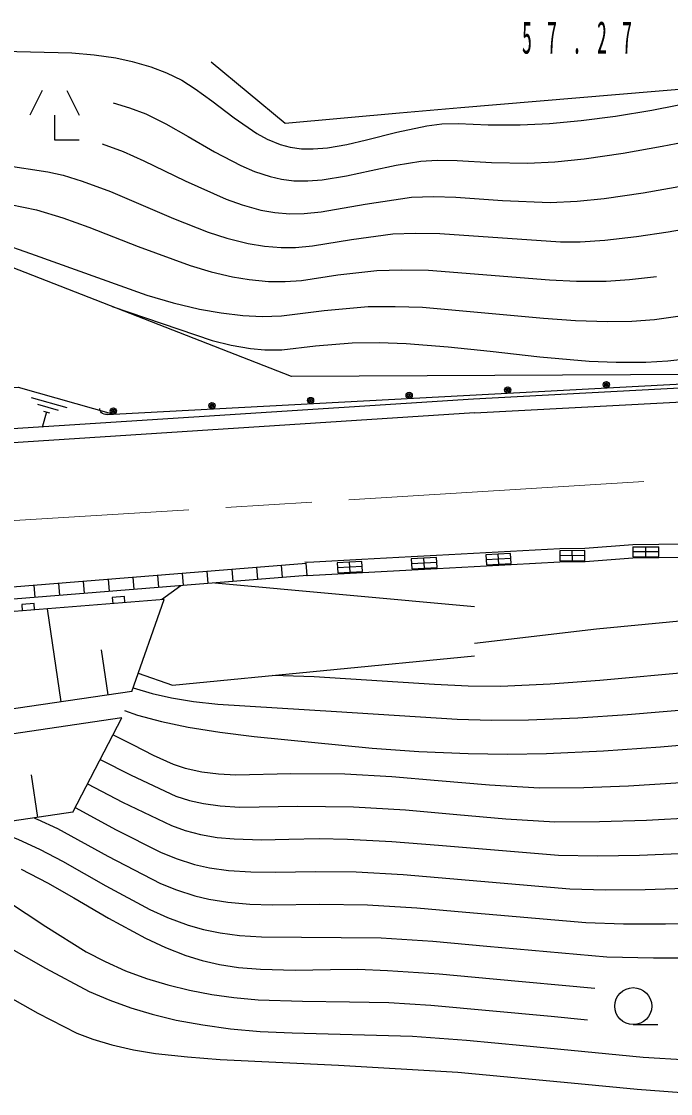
# Model space of a CAD drawing. Units: millimetres, scale not verified. Extents: x 40000 to 680000, y 20000 to 380000.
# Drawn here: x 179204 to 205544, y 279985 to 323449 of the extents above; entities that cross this region are included whole.
import ezdxf

# ---------------------------------------------------------------- set-up
doc = ezdxf.new("R2010")
doc.units = ezdxf.units.MM
doc.header["$LTSCALE"] = 1000
doc.linetypes.add('CHAIN', pattern=[18.5, 12, -1.5, 3.5, -1.5])
doc.layers.add('M-BGD', color=7, linetype='Continuous', lineweight=25)
doc.layers.add('M-BMK', color=2, linetype='CHAIN', lineweight=13)
doc.styles.add('ＭＳ ゴシック', font='')
doc.styles.get('ＭＳ ゴシック').set_extended_font_data('MS Gothic')

msp = doc.modelspace()

# ---------------------------------------------------------------- linework, layer by layer
at = {"layer": 'M-BGD'}
for p, q in [((197035, 319966), (227845, 322539)), ((197035, 319966), (227845, 322539)), ((180051, 320643), (179551, 319643)), ((181051, 320643), (181551, 319643)), ((194545, 319741), (197035, 319966)), ((178501, 317621), (180276, 317357)), ((180276, 317357), (180901, 317215)), ((180901, 317215), (181674, 316978)), ((181674, 316978), (182822, 316551)), ((182822, 316551), (183959, 316072)), ((177839, 316210), (179813, 315816)), ((183959, 316072), (185373, 315461)), ((179813, 315816), (180879, 315488)), ((205444, 314924), (210235, 315721)), ((180879, 315488), (181938, 315107)), ((185373, 315461), (186787, 314909)), ((181938, 315107), (183946, 314319)), ((186787, 314909), (187544, 314664)), ((192603, 314612), (194277, 314835)), ((194277, 314835), (195176, 314866)), ((195176, 314866), (196177, 314847)), ((196177, 314847), (201076, 314521)), ((202870, 314582), (204158, 314728)), ((204158, 314728), (205444, 314924)), ((183946, 314319), (186045, 313552)), ((187544, 314664), (188401, 314450)), ((188401, 314450), (189072, 314338)), ((189072, 314338), (189748, 314282)), ((189748, 314282), (190330, 314288)), ((190330, 314288), (191017, 314351)), ((191017, 314351), (192603, 314612)), ((201076, 314521), (201876, 314521)), ((201876, 314521), (202870, 314582)), ((186045, 313552), (186906, 313297)), ((193626, 313354), (194624, 313384)), ((194624, 313384), (195724, 313360)), ((186906, 313297), (187771, 313094)), ((187771, 313094), (188447, 312981)), ((188447, 312981), (189223, 312908)), ((189907, 312900), (190562, 312949)), ((190562, 312949), (192048, 313172)), ((192048, 313172), (193626, 313354)), ((195724, 313360), (200631, 312969)), ((200631, 312969), (201729, 312918)), ((202925, 312920), (203881, 312982)), ((203881, 312982), (204971, 313110)), ((189223, 312908), (189907, 312900)), ((201729, 312918), (202925, 312920)), ((182889, 311888), (186941, 310510)), ((182942, 307533), (250950, 311153)), ((186941, 310510), (187717, 310322)), ((191130, 310299), (192622, 310418)), ((192622, 310418), (193720, 310430)), ((193720, 310430), (194820, 310392)), ((194820, 310392), (196524, 310260)), ((187717, 310322), (188496, 310192)), ((188496, 310192), (189083, 310140)), ((189083, 310140), (189770, 310137)), ((189770, 310137), (191130, 310299)), ((196524, 310260), (198229, 310077)), ((198229, 310077), (200235, 309852)), ((200235, 309852), (202238, 309682)), ((202238, 309682), (203337, 309636)), ((203337, 309636), (204534, 309642)), ((204534, 309642), (205429, 309694)), ((205429, 309694), (206402, 309804)), ((179605, 308208), (181050, 307804)), ((179852, 307931), (180695, 307695)), ((197588, 307579), (178030, 306313)), ((180220, 307621), (180041, 306982)), ((180099, 307655), (180340, 307587)), ((182692, 307520), (182942, 307533)), ((204011, 302145), (205063, 302153)), ((204540, 301749), (204537, 302149)), ((195554, 301285), (195532, 301684)), ((199061, 301674), (198063, 301620)), ((198573, 301448), (198551, 301847)), ((202067, 301797), (201051, 301781)), ((201562, 301589), (201556, 301989)), ((205065, 301953), (204012, 301945)), ((187791, 300746), (187751, 301245)), ((188795, 300827), (188755, 301325)), ((189799, 300907), (189758, 301406)), ((190802, 300988), (190762, 301486)), ((193031, 301349), (192032, 301296)), ((192542, 301123), (192521, 301522)), ((196059, 301512), (195028, 301457)), ((182772, 300343), (182732, 300842)), ((183776, 300424), (183736, 300922)), ((184780, 300504), (184740, 301003)), ((185783, 300585), (185743, 301083)), ((186787, 300666), (186747, 301164)), ((179761, 300101), (179721, 300600)), ((180764, 300182), (180724, 300680)), ((181768, 300263), (181728, 300761)), ((184887, 300011), (185667, 300576)), ((187051, 300687), (197591, 299733)), ((184990, 300020), (177654, 299430)), ((183680, 296288), (184990, 300020)), ((180816, 295865), (180258, 299640)), ((182725, 296147), (182456, 297971)), ((189406, 296947), (191083, 296897)), ((191083, 296897), (195964, 296588)), ((202675, 296742), (207607, 297203)), ((183738, 296437), (184510, 296206)), ((195964, 296588), (197337, 296518)), ((197337, 296518), (198651, 296505)), ((198651, 296505), (200662, 296598)), ((200662, 296598), (202675, 296742)), ((184510, 296206), (185295, 296023)), ((185295, 296023), (186181, 295876)), ((186181, 295876), (187175, 295768)), ((187175, 295768), (191990, 295470)), ((203799, 295352), (208728, 295777)), ((181288, 291386), (183283, 295219)), ((183392, 295511), (183920, 295325)), ((183920, 295325), (184892, 295070)), ((191990, 295470), (196879, 295168)), ((196879, 295168), (198278, 295127)), ((198278, 295127), (199777, 295136)), ((199777, 295136), (201787, 295219)), ((201787, 295219), (203799, 295352)), ((184892, 295070), (185969, 294842)), ((185969, 294842), (187253, 294631)), ((187253, 294631), (188643, 294457)), ((188643, 294457), (193435, 293985)), ((205133, 294047), (210060, 294437)), ((193435, 293985), (195331, 293858)), ((195331, 293858), (197330, 293775)), ((200505, 293776), (202818, 293886)), ((202818, 293886), (205133, 294047)), ((182402, 293525), (183660, 292887)), ((197330, 293775), (198932, 293749)), ((198932, 293749), (200505, 293776)), ((179875, 291177), (179619, 292908)), ((181889, 292540), (183311, 291804)), ((183660, 292887), (185467, 292044)), ((183311, 291804), (185291, 290847)), ((185467, 292044), (186018, 291869)), ((186018, 291869), (186591, 291741)), ((186591, 291741), (187274, 291646)), ((187274, 291646), (188070, 291596)), ((181389, 291579), (183054, 290678)), ((188070, 291596), (190406, 291635)), ((190406, 291635), (192680, 291614)), ((192680, 291614), (194782, 291482)), ((194782, 291482), (196871, 291300)), ((196871, 291300), (198855, 291126)), ((204563, 291066), (209489, 291349)), ((179735, 291156), (179842, 291114)), ((179842, 291114), (180663, 290729)), ((185291, 290847), (185846, 290652)), ((198855, 291126), (200851, 291003)), ((200851, 291003), (202656, 291008)), ((202656, 291008), (204563, 291066)), ((180663, 290729), (182711, 289610)), ((183054, 290678), (184843, 289770)), ((185846, 290652), (186471, 290488)), ((186471, 290488), (187149, 290372)), ((187149, 290372), (187839, 290306)), ((187839, 290306), (188943, 290273)), ((188943, 290273), (190061, 290293)), ((190061, 290293), (191284, 290324)), ((191284, 290324), (192432, 290303)), ((192432, 290303), (194238, 290208)), ((194238, 290208), (196133, 290056)), ((196133, 290056), (200999, 289650)), ((182711, 289610), (184852, 288505)), ((184843, 289770), (185483, 289510)), ((185483, 289510), (186229, 289273)), ((200999, 289650), (202579, 289622)), ((202579, 289622), (204284, 289646)), ((204284, 289646), (209207, 289865)), ((179189, 289083), (180268, 288528)), ((186229, 289273), (186832, 289138)), ((186832, 289138), (187612, 289028)), ((187612, 289028), (188506, 288968)), ((188506, 288968), (189515, 288957)), ((189515, 288957), (191143, 288991)), ((191143, 288991), (192788, 288972)), ((192788, 288972), (194693, 288865)), ((194693, 288865), (196587, 288708)), ((196587, 288708), (201455, 288289)), ((180268, 288528), (181331, 287924)), ((184852, 288505), (185491, 288244)), ((185491, 288244), (186236, 288000)), ((201455, 288289), (202903, 288246)), ((202903, 288246), (204508, 288251)), ((204508, 288251), (209428, 288417)), ((178595, 287815), (180200, 286752)), ((181331, 287924), (182738, 287100)), ((186236, 288000), (186808, 287862)), ((186808, 287862), (187584, 287738)), ((187584, 287738), (188474, 287662)), ((188474, 287662), (189377, 287637)), ((189377, 287637), (191308, 287664)), ((191308, 287664), (193245, 287638)), ((193245, 287638), (195248, 287516)), ((195248, 287516), (197241, 287344)), ((197241, 287344), (202109, 286917)), ((182738, 287100), (184244, 286282)), ((202109, 286917), (203629, 286868)), ((203629, 286868), (205333, 286866)), ((205333, 286866), (210252, 286994)), ((180200, 286752), (181837, 285732)), ((178523, 286010), (180183, 285070)), ((184244, 286282), (185054, 285904)), ((181837, 285732), (182603, 285334)), ((185054, 285904), (185879, 285581)), ((185879, 285581), (186532, 285378)), ((182603, 285334), (183432, 284966)), ((186532, 285378), (187241, 285215)), ((187241, 285215), (188018, 285098)), ((180183, 285070), (181958, 284127)), ((183432, 284966), (184280, 284651)), ((188018, 285098), (188908, 285024)), ((188908, 285024), (190316, 284994)), ((190316, 284994), (191739, 285013)), ((191739, 285013), (192852, 285022)), ((192852, 285022), (194059, 284976)), ((194059, 284976), (196160, 284837)), ((196160, 284837), (198351, 284639)), ((184280, 284651), (185144, 284386)), ((185144, 284386), (186021, 284172)), ((198351, 284639), (202476, 284257)), ((178297, 284127), (179872, 283247)), ((181958, 284127), (182790, 283771)), ((186021, 284172), (186931, 284003)), ((186931, 284003), (187818, 283876)), ((187818, 283876), (188811, 283789)), ((182790, 283771), (183640, 283465)), ((183640, 283465), (184506, 283205)), ((188811, 283789), (190612, 283724)), ((190612, 283724), (192521, 283709)), ((192521, 283709), (194113, 283670)), ((194113, 283670), (195815, 283574)), ((195815, 283574), (200693, 283119)), ((179872, 283247), (181455, 282435)), ((184506, 283205), (185482, 282967)), ((185482, 282967), (186567, 282765)), ((200693, 283119), (202168, 282973)), ((186567, 282765), (187693, 282610)), ((187693, 282610), (188886, 282504)), ((204030, 282778), (205030, 282778)), ((181455, 282435), (182106, 282189)), ((182106, 282189), (182868, 281961)), ((188886, 282504), (190185, 282443)), ((190185, 282443), (195069, 282308)), ((195069, 282308), (197266, 282150)), ((197266, 282150), (199556, 281933)), ((182868, 281961), (183746, 281763)), ((183746, 281763), (184640, 281615)), ((199556, 281933), (204428, 281454)), ((184640, 281615), (185949, 281468)), ((185949, 281468), (187265, 281372)), ((187265, 281372), (192067, 281134)), ((204428, 281454), (206229, 281351)), ((192067, 281134), (196918, 280852)), ((196918, 280852), (201796, 280389)), ((201796, 280389), (204185, 280159)), ((204185, 280159), (206554, 279985))]:
    msp.add_line(p, q, dxfattribs=at)
for points in [[(176204, 322297), (181252, 322178), (182149, 322098), (183029, 321969), (183700, 321826), (184449, 321608), (185088, 321365), (185710, 321065), (186257, 320721), (186929, 320231), (187837, 319536), (188752, 318911), (189177, 318679), (189699, 318461), (190115, 318350), (190575, 318289), (191045, 318280), (191622, 318325), (192409, 318460), (193211, 318650), (194433, 318966), (195659, 319223), (196269, 319295), (196924, 319311), (198144, 319259), (199437, 319258), (200628, 319314), (201918, 319429), (203304, 319608), (204789, 319853), (206765, 320245)], [(186906, 321807), (189912, 319322), (194545, 319741)], [(182924, 320144), (183588, 319951), (184246, 319706), (185070, 319299), (185970, 318791), (187040, 318166), (188113, 317603), (188655, 317370), (189295, 317157), (189759, 317052), (190253, 316993), (190827, 316988), (191410, 317034), (192396, 317194), (193396, 317409), (194404, 317623), (195413, 317781), (196076, 317823), (196878, 317815), (198276, 317731), (199754, 317699), (200848, 317758), (202038, 317878), (203621, 318109), (205202, 318390), (207474, 318822)], [(180551, 319643), (180551, 318643), (181551, 318643)], [(182478, 318494), (183333, 318174), (184177, 317802), (185846, 316991), (187510, 316244), (188162, 316010), (188913, 315803), (189482, 315699), (190099, 315645), (190681, 315657), (191366, 315725), (193154, 316046), (195026, 316322), (195927, 316346), (196828, 316320), (198728, 316188), (200665, 316110), (201759, 316165), (202850, 316274), (204434, 316501), (206114, 316797)], [(220220, 310230), (206660, 309139), (190166, 309057), (176810, 314252)], [(178322, 314470), (179573, 314043), (184298, 312356), (185363, 312045), (186432, 311791), (187309, 311634), (188189, 311532), (188974, 311493), (189761, 311509), (191491, 311726), (193274, 311888), (194372, 311899), (195472, 311859), (200383, 311414), (201683, 311322), (202982, 311283), (203977, 311302), (204893, 311369), (209659, 312048)], [(197588, 307579), (231020, 309357), (251011, 310422)], [(177993, 306887), (197554, 308153), (230990, 309932)], [(166212, 307726), (179069, 308618), (182942, 307533)], [(182692, 307520), (182612, 307516), (182562, 307523), (182500, 307550), (182459, 307578), (182427, 307616), (182394, 307675), (182381, 307724), (182379, 307754)], [(190703, 301547), (190822, 301531), (193015, 301649), (195012, 301757), (196043, 301812), (198047, 301920), (199045, 301974), (201046, 302081), (202060, 302097), (204007, 302245), (205063, 302253), (207063, 302267), (208091, 302275), (211221, 301678), (230930, 302903), (231915, 302973), (263847, 305784)], [(204011, 302145), (204014, 301745), (205066, 301753), (205063, 302153)], [(208095, 301725), (205065, 301703), (204016, 301695), (202073, 301547), (201056, 301531), (199075, 301424), (196072, 301263), (195041, 301207), (190801, 300979), (190758, 300985)], [(124904, 292774), (129754, 294988), (132069, 295742), (134570, 296412), (137087, 296903), (138886, 297133), (141752, 297504), (147597, 298020), (190762, 301486)], [(190802, 300988), (147639, 297521), (141806, 297007), (138950, 296637), (137166, 296409), (134683, 295924), (132211, 295262), (129936, 294521), (125131, 292328), (123237, 291260)], [(183405, 299892), (183385, 300142), (182887, 300102), (182907, 299852)], [(179737, 299598), (179717, 299847), (179219, 299807), (179239, 299558)], [(197587, 298241), (202541, 298830), (207480, 299293)], [(183938, 297023), (185330, 296543), (197586, 297726)], [(183680, 296288), (177951, 295441), (147063, 292953), (142292, 292532), (137886, 291965), (135741, 291546), (131528, 290301), (127368, 288403), (123224, 285352)], [(183283, 295219), (178064, 294447), (147150, 291957), (142399, 291538), (138045, 290977), (135979, 290574), (131879, 289362), (127877, 287536), (123622, 284403)], [(182926, 294533), (183741, 294116), (184548, 293703), (185366, 293345), (185849, 293183), (186518, 293030), (187203, 292942), (187900, 292905), (190140, 292959), (192326, 292953), (194229, 292843), (196120, 292683), (198202, 292500), (200226, 292375), (202031, 292389), (203838, 292454), (208765, 292773), (213681, 293070), (215273, 293113)], [(181288, 291386), (178461, 290968), (147458, 288471), (142777, 288058), (138605, 287520), (136812, 287170), (133107, 286076), (129660, 284502), (125983, 281796)], [(177196, 290866), (177658, 290770), (178307, 290576), (179055, 290294), (179969, 289877), (180866, 289408), (182635, 288403), (184411, 287452), (185135, 287125), (185963, 286816), (186595, 286634), (187266, 286495), (188047, 286392), (188941, 286332), (193803, 286300), (195904, 286160), (198094, 285962), (202963, 285532), (204855, 285482), (206759, 285481), (211676, 285576), (216090, 285597)]]:
    msp.add_lwpolyline(points, dxfattribs=at)
for points in [[(196048, 301712), (195017, 301657), (195039, 301257), (196069, 301313)], [(199051, 301874), (198052, 301820), (198074, 301421), (199072, 301474)], [(202064, 301997), (201048, 301981), (201054, 301581), (202071, 301597)], [(193020, 301549), (192021, 301495), (192043, 301096), (193041, 301150)]]:
    msp.add_lwpolyline(points, close=True, dxfattribs=at)
for centre, radius in [((198937, 308510), 125), ((202938, 308723), 125), ((202938, 308723), 75), ((202938, 308723), 25), ((190936, 308084), 125), ((194937, 308297), 125), ((194937, 308297), 75), ((194937, 308297), 25), ((198937, 308510), 75), ((198937, 308510), 25), ((182935, 307658), 125), ((182935, 307658), 75), ((186936, 307871), 125), ((186936, 307871), 75), ((186936, 307871), 25), ((190936, 308084), 75), ((190936, 308084), 25), ((182935, 307658), 25), ((204030, 283528), 750)]:
    msp.add_circle(centre, radius, dxfattribs=at)
at = {"layer": 'M-BMK'}
msp.add_line((174019, 302911), (271782, 308954), dxfattribs=at)

# ---------------------------------------------------------------- texts
at = {"layer": 'M-BGD', "insert": (199515, 322122), "char_height": 1320, "attachment_point": 7, "style": 'ＭＳ ゴシック'}
msp.add_mtext('\\T2.51;\\W0.45;57.27', dxfattribs=at)

doc.saveas('drawing.dxf')
